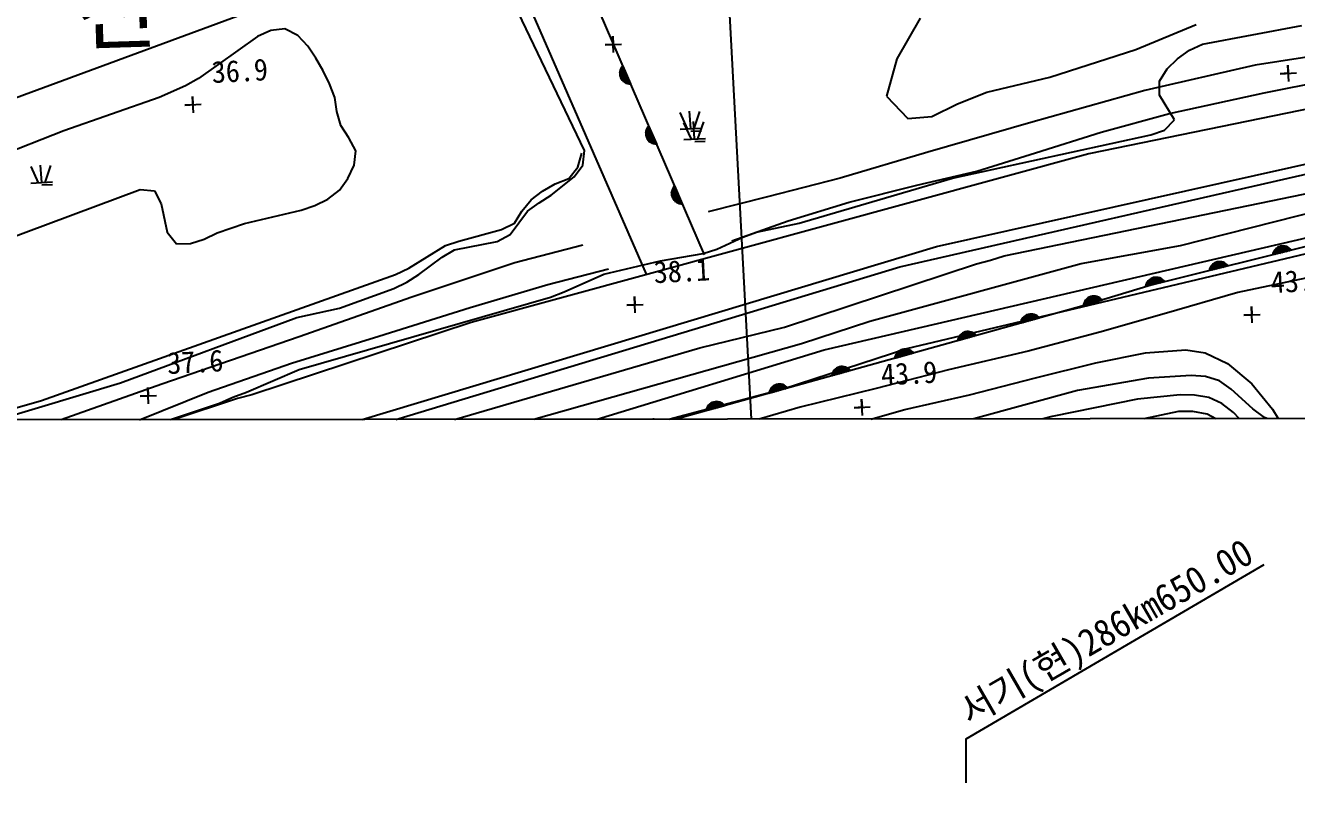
# Model space of a CAD drawing. Header units: millimetres. Extents: x 18534 to 19330, y 1103 to 1810.
# Drawn here: x 18887.3 to 19004.1, y 1362.6 to 1434.4 of the extents above; entities that cross this region are included whole.
import ezdxf
from ezdxf.enums import TextEntityAlignment as Align
from ezdxf.xclip import XClip

# ---------------------------------------------------------------- set-up
doc = ezdxf.new("R2010")
doc.units = ezdxf.units.MM
doc.header["$LTSCALE"] = 10
doc.header["$MEASUREMENT"] = 0
doc.header["$XCLIPFRAME"] = 2
doc.layers.add('TX-PAPR', color=2, linetype='Continuous', plot=False)
for name, color, linetype in [('TZ-BASE', 253, 'Continuous'), ('TZ-LEAL', 1, 'Continuous'), ('TZ-LEAT', 3, 'Continuous')]:
    doc.layers.add(name, color=color, linetype=linetype)
doc.styles.add('GHS', font='GulimChe.ttf')
doc.styles.add('GUL', font='GulimChe.ttf')
doc.styles.get("Standard").update_dxf_attribs({"font": 'GulimChe.ttf'})

# ---------------------------------------------------------------- blocks, each defined once
blk = doc.blocks.new('JD-FGHFH5FN')
at = {"layer": 'TZ-BASE'}
for p, q in [((323.97, 143.96), (342.56, -205.9)), ((300.29, -2.49, 37.75), (325.94, -61.38, 37.75)), ((204.82, -68.41, 1.89), (318.11, -26.69, 1.89)), ((318.14, -29.12, 37.75), (331.29, -59.6, 37.75)), ((320.29, -50.02, 36.99), (312.8, -34.41, 36.99)), ((351.13, -37.86, 36.99), (348.98, -41.59, 36.99)), ((426.56, -38.03, 37.99), (366.63, -50.31, 37.99)), ((370.94, -40.74, 36.99), (376.49, -38.43, 36.99)), ((377.08, -40.25, 37.99), (386.2, -38.53, 37.99)), ((290.25, -39.53, 36.99), (284.81, -43.41, 36.99)), ((291.45, -39, 36.99), (290.25, -39.53, 36.99)), ((292.76, -38.85, 36.99), (291.45, -39, 36.99)), ((293.93, -39.45, 36.99), (292.76, -38.85, 36.99)), ((294.85, -40.42, 36.99), (293.93, -39.45, 36.99)), ((322.88, -39.52, 37.91), (322.92, -40.27, 37.91)), ((322.96, -41.02, 37.91), (322.88, -39.52, 37.91)), ((295.6, -41.53, 36.99), (294.85, -40.42, 36.99)), ((322.17, -40.31, 37.91), (323.67, -40.23, 37.91)), ((322.92, -40.27, 37.91), (322.17, -40.31, 37.91)), ((363.03, -43.28, 36.99), (370.94, -40.74, 36.99)), ((374.77, -41.58, 37.99), (375.88, -40.79, 37.99)), ((375.88, -40.79, 37.99), (377.08, -40.25, 37.99)), ((393.97, -40.28, 37.43), (381.91, -42.18, 37.43)), ((296.26, -42.68, 36.99), (295.6, -41.53, 36.99)), ((348.98, -41.59, 36.99), (348.03, -45.01, 36.99)), ((373.81, -42.5, 37.99), (374.77, -41.58, 37.99)), ((296.84, -43.88, 36.99), (296.26, -42.68, 36.99)), ((323.53, -42.89, 37.75), (323.77, -42.29, 37.75)), ((323.53, -42.87, 37.75), (324.18, -43.13, 37.75)), ((323.53, -43.04, 37.75), (324.27, -43.33, 37.75)), ((323.55, -42.72, 37.75), (324.1, -42.94, 37.75)), ((323.57, -43.2, 37.75), (323.88, -42.42, 37.75)), ((323.57, -43.21, 37.75), (324.35, -43.52, 37.75)), ((323.59, -42.58, 37.75), (324.01, -42.74, 37.75)), ((323.65, -43.4, 37.75), (323.96, -42.62, 37.75)), ((323.66, -42.44, 37.75), (323.93, -42.55, 37.75)), ((323.75, -42.31, 37.75), (323.85, -42.35, 37.75)), ((323.75, -43.55, 37.75), (324.04, -42.81, 37.75)), ((323.8, -42.25, 37.75), (324.52, -43.9, 37.75)), ((323.87, -43.67, 37.75), (324.13, -43.01, 37.75)), ((323.99, -43.76, 37.75), (324.21, -43.2, 37.75)), ((381.91, -42.18, 37.43), (371.76, -44.51, 37.43)), ((373.11, -43.63, 37.99), (373.81, -42.5, 37.99)), ((384.2, -42.96, 38.08), (385.7, -42.88, 38.08)), ((384.95, -42.92, 38.08), (384.2, -42.96, 38.08)), ((384.91, -42.17, 38.08), (384.95, -42.92, 38.08)), ((384.99, -43.67, 38.08), (384.91, -42.17, 38.08)), ((283.62, -44.08, 36.99), (281.21, -45.15, 36.99)), ((284.81, -43.41, 36.99), (283.62, -44.08, 36.99)), ((297.34, -45.13, 36.99), (296.84, -43.88, 36.99)), ((323.65, -43.4, 37.75), (324.43, -43.72, 37.75)), ((323.83, -43.64, 37.75), (324.5, -43.9, 37.75)), ((324.13, -43.83, 37.75), (324.3, -43.4, 37.75)), ((324.27, -43.88, 37.75), (324.38, -43.59, 37.75)), ((324.42, -43.9, 37.75), (324.46, -43.79, 37.75)), ((357.26, -44.64, 36.99), (363.03, -43.28, 36.99)), ((373.13, -44.94, 37.99), (373.11, -43.63, 37.99)), ((382.73, -44.72, 37.84), (388.59, -43.54, 37.84)), ((281.21, -45.15, 36.99), (272.45, -48.22, 36.99)), ((284.26, -45.06, 36.92), (284.3, -45.81, 36.92)), ((284.34, -46.56, 36.92), (284.26, -45.06, 36.92)), ((297.53, -46.44, 36.99), (297.34, -45.13, 36.99)), ((348.03, -45.01, 36.99), (350.01, -47.07, 36.99)), ((354.55, -45.72, 36.99), (357.26, -44.64, 36.99)), ((358.84, -59.69, 39.99), (430.48, -44.92, 39.99)), ((371.76, -44.51, 37.43), (361.29, -47.44, 37.43)), ((374.5, -47.2, 37.99), (373.13, -44.94, 37.99)), ((374.05, -46.6, 37.84), (382.73, -44.72, 37.84)), ((283.55, -45.85, 36.92), (285.05, -45.77, 36.92)), ((284.3, -45.81, 36.92), (283.55, -45.85, 36.92)), ((297.89, -47.73, 36.99), (297.53, -46.44, 36.99)), ((329.04, -46.52, 37.14), (329.73, -48.02, 37.14)), ((330.05, -48, 37.14), (329.94, -46.4, 37.14)), ((330.36, -47.99, 37.14), (330.89, -46.44, 37.14)), ((349.25, -60.69, 41), (413.01, -46.14, 41)), ((352.19, -46.88, 36.99), (354.55, -45.72, 36.99)), ((367.77, -48.33, 37.84), (374.05, -46.6, 37.84)), ((298.64, -48.84, 36.99), (297.89, -47.73, 36.99)), ((325.91, -48.4, 37.75), (326.15, -47.8, 37.75)), ((326.12, -47.82, 37.75), (326.22, -47.86, 37.75)), ((326.18, -47.76, 37.75), (326.89, -49.41, 37.75)), ((329.39, -47.47, 37.38), (330.08, -48.97, 37.38)), ((330.4, -48.95, 37.38), (330.29, -47.35, 37.38)), ((330.71, -48.94, 37.38), (331.24, -47.39, 37.38)), ((350.01, -47.07, 36.99), (352.19, -46.88, 36.99)), ((361.29, -47.44, 37.43), (351.82, -50.18, 37.43)), ((352.64, -58.82, 36.99), (406.01, -46.92, 36.99)), ((373.58, -48.16, 37.99), (374.5, -47.2, 37.99)), ((272.45, -48.22, 36.99), (262.2, -52.23, 36.99)), ((299.27, -50.04, 36.99), (298.64, -48.84, 36.99)), ((325.91, -48.38, 37.75), (326.56, -48.64, 37.75)), ((325.91, -48.54, 37.75), (326.64, -48.83, 37.75)), ((325.93, -48.23, 37.75), (326.47, -48.45, 37.75)), ((325.94, -48.71, 37.75), (326.25, -47.93, 37.75)), ((325.95, -48.72, 37.75), (326.73, -49.03, 37.75)), ((325.97, -48.08, 37.75), (326.39, -48.25, 37.75)), ((326.03, -48.91, 37.75), (326.34, -48.13, 37.75)), ((326.03, -48.91, 37.75), (326.81, -49.22, 37.75)), ((326.04, -47.95, 37.75), (326.31, -48.06, 37.75)), ((326.13, -49.06, 37.75), (326.42, -48.32, 37.75)), ((326.24, -49.18, 37.75), (326.51, -48.52, 37.75)), ((326.37, -49.27, 37.75), (326.59, -48.71, 37.75)), ((326.5, -49.34, 37.75), (326.67, -48.91, 37.75)), ((329.06, -48.06, 37.14), (331.04, -47.95, 37.14)), ((329.4, -49, 37.38), (331.39, -48.9, 37.38)), ((330.06, -48.23, 37.14), (331.03, -48.2, 37.14)), ((354.1, -52.54, 37.99), (372.32, -48.57, 37.99)), ((361.72, -50.22, 37.84), (367.77, -48.33, 37.84)), ((372.32, -48.57, 37.99), (373.58, -48.16, 37.99)), ((299.11, -51.36, 36.99), (299.27, -50.04, 36.99)), ((320.13, -51.35, 36.99), (320.29, -50.02, 36.99)), ((326.21, -49.15, 37.75), (326.88, -49.41, 37.75)), ((326.65, -49.38, 37.75), (326.76, -49.1, 37.75)), ((326.8, -49.41, 37.75), (326.84, -49.3, 37.75)), ((330.41, -49.18, 37.38), (331.38, -49.15, 37.38)), ((351.82, -50.18, 37.43), (343.77, -52.56, 37.43)), ((356.32, -51.91, 37.84), (361.72, -50.22, 37.84)), ((270.41, -52.95, 36.79), (270.3, -51.35, 36.79)), ((270.72, -52.94, 36.79), (271.25, -51.39, 36.79)), ((298.55, -52.57, 36.99), (299.11, -51.36, 36.99)), ((366.63, -50.31, 37.99), (309.88, -65.82, 37.99)), ((319.34, -52.43, 36.99), (320.13, -51.35, 36.99)), ((319.67, -51.54, 39.99), (320.05, -50.25, 39.99)), ((269.4, -51.47, 36.79), (270.09, -52.97, 36.79)), ((317.23, -54.11, 36.99), (319.34, -52.43, 36.99)), ((318.84, -52.58, 39.99), (319.67, -51.54, 39.99)), ((343.77, -52.56, 37.43), (337.1, -54.26, 37.43)), ((340, -56.68, 37.99), (354.1, -52.54, 37.99)), ((350.81, -53.21, 37.84), (356.32, -51.91, 37.84)), ((266.9, -58.28, 36.99), (279.44, -53.6, 36.99)), ((269.41, -53.01, 36.79), (271.4, -52.9, 36.79)), ((270.42, -53.18, 36.79), (271.39, -53.15, 36.79)), ((279.44, -53.6, 36.99), (280.76, -53.72, 36.99)), ((280.76, -53.72, 36.99), (281.38, -54.92, 36.99)), ((296.7, -54.49, 36.99), (297.76, -53.66, 36.99)), ((297.76, -53.66, 36.99), (298.55, -52.57, 36.99)), ((316.43, -53.74, 39.99), (317.59, -53.08, 39.99)), ((317.59, -53.08, 39.99), (318.84, -52.58, 39.99)), ((328.28, -53.91, 37.75), (328.52, -53.3, 37.75)), ((328.32, -54.22, 37.75), (328.63, -53.44, 37.75)), ((328.35, -53.59, 37.75), (328.77, -53.76, 37.75)), ((328.4, -54.42, 37.75), (328.71, -53.64, 37.75)), ((328.41, -53.46, 37.75), (328.68, -53.56, 37.75)), ((328.5, -53.33, 37.75), (328.6, -53.37, 37.75)), ((328.56, -53.27, 37.75), (329.27, -54.92, 37.75)), ((342.32, -68.32, 41.99), (407.32, -53.23, 41.99)), ((344.61, -54.76, 37.84), (350.81, -53.21, 37.84)), ((295.5, -55.07, 36.99), (296.7, -54.49, 36.99)), ((314.54, -55.58, 39.99), (315.37, -54.53, 39.99)), ((315.06, -55.6, 36.99), (316.12, -54.81, 36.99)), ((315.37, -54.53, 39.99), (316.43, -53.74, 39.99)), ((316.12, -54.81, 36.99), (317.23, -54.11, 36.99)), ((328.28, -53.89, 37.75), (328.94, -54.15, 37.75)), ((328.29, -54.05, 37.75), (329.02, -54.34, 37.75)), ((328.31, -53.74, 37.75), (328.85, -53.95, 37.75)), ((328.32, -54.23, 37.75), (329.1, -54.54, 37.75)), ((328.41, -54.42, 37.75), (329.19, -54.73, 37.75)), ((328.51, -54.57, 37.75), (328.8, -53.83, 37.75)), ((328.59, -54.66, 37.75), (329.26, -54.92, 37.75)), ((328.62, -54.69, 37.75), (328.88, -54.03, 37.75)), ((328.75, -54.78, 37.75), (328.97, -54.22, 37.75)), ((328.88, -54.85, 37.75), (329.05, -54.42, 37.75)), ((329.02, -54.89, 37.75), (329.14, -54.61, 37.75)), ((329.17, -54.92, 37.75), (329.22, -54.81, 37.75)), ((337.1, -54.26, 37.43), (331.64, -55.65, 37.43)), ((338.99, -56.46, 37.84), (344.61, -54.76, 37.84)), ((281.38, -54.92, 36.99), (281.94, -57.52, 36.99)), ((289.05, -56.72, 36.99), (294.25, -55.48, 36.99)), ((294.25, -55.48, 36.99), (295.5, -55.07, 36.99)), ((313.45, -57.74, 36.99), (315.06, -55.6, 36.99)), ((313.85, -56.7, 39.99), (314.54, -55.58, 39.99)), ((375.06, -58.75, 41), (387.97, -55.45, 41)), ((286.54, -57.58, 36.99), (289.05, -56.72, 36.99)), ((312.65, -57.28, 39.99), (313.85, -56.7, 39.99)), ((333.82, -58.31, 37.84), (338.99, -56.46, 37.84)), ((336.09, -57.51, 37.99), (340, -56.68, 37.99)), ((281.94, -57.52, 36.99), (282.78, -58.58, 36.99)), ((284.09, -58.56, 36.99), (285.34, -58.16, 36.99)), ((285.34, -58.16, 36.99), (286.54, -57.58, 36.99)), ((307.5, -58.74, 39.99), (308.75, -58.34, 39.99)), ((308.34, -59.15, 36.99), (312.25, -58.36, 36.99)), ((308.75, -58.34, 39.99), (312.65, -57.28, 39.99)), ((312.25, -58.36, 36.99), (313.45, -57.74, 36.99)), ((332.44, -59.08, 37.99), (334.84, -57.96, 37.99)), ((334.84, -57.96, 37.99), (336.09, -57.51, 37.99)), ((349.89, -68.2, 42.99), (392.82, -57.99, 42.99)), ((282.78, -58.58, 36.99), (284.09, -58.56, 36.99)), ((284.97, -79.21, 36.99), (352.64, -58.82, 36.99)), ((304.13, -60.82, 39.99), (307.5, -58.74, 39.99)), ((307.19, -59.81, 36.99), (308.34, -59.15, 36.99)), ((320.12, -58.7, 37.29), (313.88, -60.34, 37.29)), ((327.27, -60.14, 37.99), (331.18, -59.48, 37.99)), ((331.18, -59.48, 37.99), (332.44, -59.08, 37.99)), ((365.93, -60.38, 41), (375.06, -58.75, 41)), ((387.95, -58.51, 42.99), (372.34, -62.37, 42.99)), ((383.87, -58.98, 42.99), (383.5, -59.6, 42.99)), ((385.25, -59.18, 42.99), (383.5, -59.61, 42.99)), ((383.52, -59.52, 42.99), (383.62, -59.58, 42.99)), ((383.57, -59.37, 42.99), (383.83, -59.53, 42.99)), ((383.64, -59.24, 42.99), (384.03, -59.48, 42.99)), ((384.13, -58.84, 42.99), (383.7, -59.56, 42.99)), ((383.73, -59.12, 42.99), (384.24, -59.43, 42.99)), ((383.84, -59.01, 42.99), (384.44, -59.38, 42.99)), ((384.34, -58.79, 42.99), (383.9, -59.51, 42.99)), ((383.97, -58.92, 42.99), (384.65, -59.33, 42.99)), ((384.52, -58.79, 42.99), (384.11, -59.46, 42.99)), ((384.14, -58.84, 42.99), (384.86, -59.28, 42.99)), ((384.68, -58.81, 42.99), (384.32, -59.41, 42.99)), ((384.35, -58.79, 42.99), (385.06, -59.23, 42.99)), ((384.83, -58.86, 42.99), (384.52, -59.36, 42.99)), ((384.66, -58.81, 42.99), (385.22, -59.14, 42.99)), ((384.96, -58.92, 42.99), (384.73, -59.31, 42.99)), ((385.08, -59.01, 42.99), (384.93, -59.26, 42.99)), ((385.19, -59.12, 42.99), (385.14, -59.21, 42.99)), ((296.98, -76.53, 41), (349.25, -60.69, 41)), ((313.88, -60.34, 37.29), (304.42, -63.48, 37.29)), ((305.07, -61.4, 36.99), (307.19, -59.81, 36.99)), ((322.07, -61.38, 37.99), (327.27, -60.14, 37.99)), ((338.67, -66.25, 39.99), (356.29, -60.42, 39.99)), ((346.49, -65.68, 41), (365.93, -60.38, 41)), ((356.29, -60.42, 39.99), (357.59, -60.1, 39.99)), ((357.59, -60.1, 39.99), (358.84, -59.69, 39.99)), ((378.05, -60.42, 42.99), (377.67, -61.04, 42.99)), ((379.42, -60.62, 42.99), (377.67, -61.05, 42.99)), ((377.81, -60.68, 42.99), (378.21, -60.92, 42.99)), ((378.31, -60.28, 42.99), (377.87, -61, 42.99)), ((377.9, -60.56, 42.99), (378.41, -60.87, 42.99)), ((378.01, -60.45, 42.99), (378.62, -60.82, 42.99)), ((378.51, -60.23, 42.99), (378.08, -60.95, 42.99)), ((378.15, -60.36, 42.99), (378.83, -60.77, 42.99)), ((378.69, -60.23, 42.99), (378.28, -60.9, 42.99)), ((378.31, -60.28, 42.99), (379.03, -60.72, 42.99)), ((378.85, -60.25, 42.99), (378.49, -60.85, 42.99)), ((378.52, -60.23, 42.99), (379.24, -60.67, 42.99)), ((379, -60.3, 42.99), (378.7, -60.8, 42.99)), ((378.83, -60.24, 42.99), (379.39, -60.58, 42.99)), ((379.14, -60.36, 42.99), (378.9, -60.75, 42.99)), ((379.26, -60.45, 42.99), (379.11, -60.7, 42.99)), ((379.37, -60.56, 42.99), (379.31, -60.65, 42.99)), ((270.4, -72.98, 39.99), (302.93, -61.4, 39.99)), ((302.93, -61.4, 39.99), (304.13, -60.82, 39.99)), ((303.96, -62.1, 36.99), (305.07, -61.4, 36.99)), ((316.91, -62.31, 37.29), (322.49, -60.88, 37.29)), ((318.41, -62.99, 37.99), (322.07, -61.38, 37.99)), ((372.22, -61.86, 42.99), (371.85, -62.48, 42.99)), ((372.48, -61.72, 42.99), (372.05, -62.44, 42.99)), ((372.19, -61.89, 42.99), (372.79, -62.26, 42.99)), ((372.69, -61.67, 42.99), (372.25, -62.39, 42.99)), ((372.32, -61.8, 42.99), (373, -62.21, 42.99)), ((372.87, -61.67, 42.99), (372.46, -62.34, 42.99)), ((372.49, -61.72, 42.99), (373.21, -62.16, 42.99)), ((373.03, -61.69, 42.99), (372.67, -62.29, 42.99)), ((372.7, -61.67, 42.99), (373.41, -62.1, 42.99)), ((373.18, -61.73, 42.99), (372.87, -62.24, 42.99)), ((373.01, -61.68, 42.99), (373.57, -62.02, 42.99)), ((373.31, -61.8, 42.99), (373.08, -62.19, 42.99)), ((373.43, -61.89, 42.99), (373.28, -62.14, 42.99)), ((377.69, -60.96, 42.99), (377.8, -61.02, 42.99)), ((377.74, -60.81, 42.99), (378, -60.97, 42.99)), ((387.73, -61.5, 38.06), (380.31, -63.06, 38.06)), ((297.76, -64.49, 36.99), (302.76, -62.68, 36.99)), ((302.76, -62.68, 36.99), (303.96, -62.1, 36.99)), ((309.77, -64.43, 37.29), (316.91, -62.31, 37.29)), ((317.17, -63.49, 37.99), (318.41, -62.99, 37.99)), ((372.34, -62.37, 42.99), (365.99, -64.32, 42.99)), ((373.6, -62.06, 42.99), (371.85, -62.49, 42.99)), ((371.87, -62.4, 42.99), (371.97, -62.46, 42.99)), ((371.92, -62.25, 42.99), (372.18, -62.41, 42.99)), ((371.99, -62.12, 42.99), (372.38, -62.36, 42.99)), ((372.08, -62, 42.99), (372.59, -62.31, 42.99)), ((373.54, -62, 42.99), (373.49, -62.09, 42.99)), ((380.31, -63.06, 38.06), (373.56, -65.03, 38.06)), ((294.06, -70.13, 37.99), (317.17, -63.49, 37.99)), ((304.42, -63.48, 37.29), (294.07, -67.14, 37.29)), ((324.16, -64.23, 38.06), (325.66, -64.15, 38.06)), ((324.91, -64.19, 38.06), (324.16, -64.23, 38.06)), ((324.87, -63.44, 38.06), (324.91, -64.19, 38.06)), ((324.95, -64.94, 38.06), (324.87, -63.44, 38.06)), ((366.46, -63.63, 42.99), (366.12, -64.27, 42.99)), ((367.84, -63.75, 42.99), (366.12, -64.28, 42.99)), ((366.13, -64.18, 42.99), (366.24, -64.24, 42.99)), ((366.17, -64.04, 42.99), (366.44, -64.18, 42.99)), ((366.24, -63.9, 42.99), (366.65, -64.12, 42.99)), ((366.71, -63.47, 42.99), (366.32, -64.22, 42.99)), ((366.32, -63.77, 42.99), (366.85, -64.05, 42.99)), ((366.42, -63.66, 42.99), (367.05, -63.99, 42.99)), ((366.91, -63.41, 42.99), (366.52, -64.16, 42.99)), ((366.55, -63.56, 42.99), (367.25, -63.93, 42.99)), ((366.71, -63.47, 42.99), (367.46, -63.87, 42.99)), ((367.09, -63.4, 42.99), (366.72, -64.09, 42.99)), ((367.25, -63.41, 42.99), (366.92, -64.03, 42.99)), ((366.92, -63.41, 42.99), (367.66, -63.81, 42.99)), ((367.4, -63.45, 42.99), (367.13, -63.97, 42.99)), ((367.23, -63.41, 42.99), (367.81, -63.71, 42.99)), ((367.54, -63.51, 42.99), (367.33, -63.91, 42.99)), ((367.67, -63.59, 42.99), (367.53, -63.84, 42.99)), ((367.79, -63.69, 42.99), (367.74, -63.78, 42.99)), ((277.64, -71.35, 36.99), (293.85, -65.36, 36.99)), ((293.85, -65.36, 36.99), (297.76, -64.49, 36.99)), ((301.39, -67.08, 37.29), (309.77, -64.43, 37.29)), ((365.99, -64.32, 42.99), (306.73, -80.82, 42.99)), ((360.7, -65.25, 42.99), (360.34, -65.88, 42.99)), ((362.07, -65.41, 42.99), (360.34, -65.89, 42.99)), ((360.95, -65.1, 42.99), (360.54, -65.84, 42.99)), ((360.55, -65.39, 42.99), (361.08, -65.69, 42.99)), ((360.66, -65.28, 42.99), (361.28, -65.63, 42.99)), ((361.16, -65.05, 42.99), (360.74, -65.78, 42.99)), ((360.79, -65.18, 42.99), (361.48, -65.57, 42.99)), ((361.33, -65.04, 42.99), (360.95, -65.72, 42.99)), ((360.96, -65.1, 42.99), (361.69, -65.52, 42.99)), ((361.5, -65.05, 42.99), (361.15, -65.67, 42.99)), ((361.16, -65.05, 42.99), (361.89, -65.46, 42.99)), ((361.65, -65.1, 42.99), (361.36, -65.61, 42.99)), ((361.47, -65.05, 42.99), (362.04, -65.37, 42.99)), ((361.78, -65.16, 42.99), (361.56, -65.55, 42.99)), ((361.91, -65.24, 42.99), (361.76, -65.49, 42.99)), ((362.02, -65.35, 42.99), (361.97, -65.44, 42.99)), ((373.56, -65.03, 38.06), (367.63, -66.7, 38.06)), ((380.86, -65.15, 43.9), (382.36, -65.07, 43.9)), ((381.61, -65.11, 43.9), (380.86, -65.15, 43.9)), ((381.57, -64.36, 43.9), (381.61, -65.11, 43.9)), ((381.65, -65.86, 43.9), (381.57, -64.36, 43.9)), ((309.88, -65.82, 37.99), (289.71, -72.47, 37.99)), ((330.87, -68.13, 39.99), (338.67, -66.25, 39.99)), ((340.23, -67.75, 41), (346.49, -65.68, 41)), ((360.36, -65.8, 42.99), (360.46, -65.86, 42.99)), ((360.4, -65.65, 42.99), (360.67, -65.8, 42.99)), ((360.47, -65.52, 42.99), (360.87, -65.74, 42.99)), ((294.07, -67.14, 37.29), (281.43, -71.48, 37.29)), ((293.35, -69.54, 37.29), (301.39, -67.08, 37.29)), ((354.92, -66.86, 42.99), (354.56, -67.49, 42.99)), ((356.29, -67.02, 42.99), (354.56, -67.5, 42.99)), ((354.58, -67.41, 42.99), (354.68, -67.47, 42.99)), ((354.62, -67.26, 42.99), (354.89, -67.41, 42.99)), ((354.69, -67.13, 42.99), (355.09, -67.35, 42.99)), ((355.17, -66.71, 42.99), (354.76, -67.45, 42.99)), ((354.77, -67, 42.99), (355.3, -67.3, 42.99)), ((354.88, -66.89, 42.99), (355.5, -67.24, 42.99)), ((355.38, -66.66, 42.99), (354.96, -67.39, 42.99)), ((355.01, -66.79, 42.99), (355.7, -67.18, 42.99)), ((355.55, -66.65, 42.99), (355.17, -67.33, 42.99)), ((355.18, -66.71, 42.99), (355.91, -67.13, 42.99)), ((355.72, -66.66, 42.99), (355.37, -67.27, 42.99)), ((355.38, -66.66, 42.99), (356.11, -67.07, 42.99)), ((355.87, -66.71, 42.99), (355.58, -67.22, 42.99)), ((355.69, -66.66, 42.99), (356.26, -66.98, 42.99)), ((356, -66.77, 42.99), (355.78, -67.16, 42.99)), ((356.13, -66.85, 42.99), (355.98, -67.1, 42.99)), ((356.24, -66.96, 42.99), (356.19, -67.05, 42.99)), ((367.63, -66.7, 38.06), (361.05, -68.44, 38.06)), ((292.69, -83.51, 41.99), (342.32, -68.32, 41.99)), ((303.97, -75.99, 39.99), (330.87, -68.13, 39.99)), ((307.99, -76.87, 41), (340.23, -67.75, 41)), ((338.53, -71.91, 42.99), (349.89, -68.2, 42.99)), ((349.14, -68.47, 42.99), (348.78, -69.1, 42.99)), ((350.51, -68.63, 42.99), (348.78, -69.11, 42.99)), ((348.84, -68.87, 42.99), (349.11, -69.02, 42.99)), ((348.91, -68.74, 42.99), (349.31, -68.96, 42.99)), ((349.39, -68.32, 42.99), (348.98, -69.06, 42.99)), ((348.99, -68.61, 42.99), (349.52, -68.91, 42.99)), ((349.1, -68.5, 42.99), (349.72, -68.85, 42.99)), ((349.6, -68.27, 42.99), (349.18, -69, 42.99)), ((349.23, -68.4, 42.99), (349.92, -68.79, 42.99)), ((349.77, -68.26, 42.99), (349.39, -68.94, 42.99)), ((349.4, -68.32, 42.99), (350.13, -68.73, 42.99)), ((349.94, -68.27, 42.99), (349.59, -68.88, 42.99)), ((349.6, -68.27, 42.99), (350.33, -68.68, 42.99)), ((350.09, -68.32, 42.99), (349.8, -68.83, 42.99)), ((349.91, -68.27, 42.99), (350.48, -68.59, 42.99)), ((350.22, -68.38, 42.99), (350, -68.77, 42.99)), ((350.35, -68.46, 42.99), (350.2, -68.71, 42.99)), ((350.46, -68.57, 42.99), (350.41, -68.66, 42.99)), ((361.05, -68.44, 38.06), (353.72, -70.17, 38.06)), ((367.27, -69.52, 43.45), (371.84, -68.61, 43.45)), ((371.84, -68.61, 43.45), (375.55, -68.32, 43.45)), ((375.55, -68.32, 43.45), (377.31, -68.59, 43.45)), ((377.31, -68.59, 43.45), (379.37, -69.59, 43.45)), ((285.71, -72.21, 37.29), (293.35, -69.54, 37.29)), ((343.36, -70.08, 42.99), (343, -70.71, 42.99)), ((343.61, -69.93, 42.99), (343.2, -70.66, 42.99)), ((343.82, -69.88, 42.99), (343.4, -70.61, 42.99)), ((343.45, -70.01, 42.99), (344.14, -70.4, 42.99)), ((343.99, -69.87, 42.99), (343.61, -70.55, 42.99)), ((343.62, -69.93, 42.99), (344.35, -70.34, 42.99)), ((344.16, -69.88, 42.99), (343.81, -70.49, 42.99)), ((343.82, -69.88, 42.99), (344.55, -70.29, 42.99)), ((344.31, -69.93, 42.99), (344.02, -70.44, 42.99)), ((344.13, -69.88, 42.99), (344.7, -70.2, 42.99)), ((344.44, -69.99, 42.99), (344.22, -70.38, 42.99)), ((344.57, -70.07, 42.99), (344.42, -70.32, 42.99)), ((348.8, -69.02, 42.99), (348.9, -69.08, 42.99)), ((361.73, -70.91, 43.45), (367.27, -69.52, 43.45)), ((379.37, -69.59, 43.45), (381.6, -71.46, 43.45)), ((289.21, -72.23, 37.99), (294.06, -70.13, 37.99)), ((344.73, -70.24, 42.99), (343, -70.72, 42.99)), ((343.02, -70.63, 42.99), (343.12, -70.69, 42.99)), ((343.06, -70.48, 42.99), (343.33, -70.63, 42.99)), ((343.13, -70.34, 42.99), (343.53, -70.57, 42.99)), ((343.21, -70.22, 42.99), (343.74, -70.52, 42.99)), ((343.32, -70.11, 42.99), (343.94, -70.46, 42.99)), ((344.68, -70.17, 42.99), (344.63, -70.27, 42.99)), ((353.72, -70.17, 38.06), (347.09, -71.87, 38.06)), ((355.66, -72.45, 43.45), (361.73, -70.91, 43.45)), ((372.1, -70.93, 42.99), (365.58, -72.05, 42.99)), ((376.03, -70.67, 42.99), (372.1, -70.93, 42.99)), ((377.35, -70.78, 42.99), (376.03, -70.67, 42.99)), ((378.64, -71.16, 42.99), (377.35, -70.78, 42.99)), ((379.72, -71.95, 42.99), (378.64, -71.16, 42.99)), ((253.39, -78.65, 36.99), (277.64, -71.35, 36.99)), ((281.43, -71.48, 37.29), (269.69, -75.64, 37.29)), ((276.37, -75.96, 37.29), (285.71, -72.21, 37.29)), ((280.15, -71.8, 37.64), (280.19, -72.55, 37.64)), ((280.23, -73.29, 37.64), (280.15, -71.8, 37.64)), ((287.96, -72.68, 37.99), (289.21, -72.23, 37.99)), ((315.15, -78.12, 42.99), (338.53, -71.91, 42.99)), ((337.58, -71.69, 42.99), (337.22, -72.32, 42.99)), ((338.95, -71.85, 42.99), (337.22, -72.33, 42.99)), ((337.24, -72.24, 42.99), (337.34, -72.3, 42.99)), ((337.28, -72.09, 42.99), (337.55, -72.24, 42.99)), ((337.35, -71.95, 42.99), (337.75, -72.18, 42.99)), ((337.83, -71.54, 42.99), (337.42, -72.27, 42.99)), ((337.43, -71.83, 42.99), (337.96, -72.13, 42.99)), ((337.54, -71.72, 42.99), (338.16, -72.07, 42.99)), ((338.04, -71.49, 42.99), (337.62, -72.22, 42.99)), ((337.67, -71.62, 42.99), (338.36, -72.01, 42.99)), ((338.21, -71.47, 42.99), (337.83, -72.16, 42.99)), ((337.84, -71.54, 42.99), (338.57, -71.95, 42.99)), ((338.38, -71.49, 42.99), (338.03, -72.1, 42.99)), ((338.04, -71.49, 42.99), (338.77, -71.9, 42.99)), ((338.52, -71.53, 42.99), (338.24, -72.05, 42.99)), ((338.35, -71.49, 42.99), (338.92, -71.81, 42.99)), ((338.66, -71.6, 42.99), (338.44, -71.99, 42.99)), ((338.79, -71.68, 42.99), (338.64, -71.93, 42.99)), ((338.9, -71.78, 42.99), (338.85, -71.88, 42.99)), ((347.09, -71.87, 38.06), (340.11, -73.58, 38.06)), ((365.58, -72.05, 42.99), (347.53, -77.02, 42.99)), ((381.69, -73.74, 42.99), (379.72, -71.95, 42.99)), ((381.6, -71.46, 43.45), (383.51, -73.79, 43.45)), ((258.85, -76.26, 39.99), (270.4, -72.98, 39.99)), ((262.8, -81.3, 37.99), (286.75, -73.22, 37.99)), ((288.41, -72.79, 37.99), (263.15, -81.24, 37.99)), ((279.45, -72.59, 37.64), (280.94, -72.51, 37.64)), ((280.19, -72.55, 37.64), (279.45, -72.59, 37.64)), ((286.75, -73.22, 37.99), (287.96, -72.68, 37.99)), ((289.71, -72.47, 37.99), (288.41, -72.79, 37.99)), ((331.8, -73.3, 42.99), (331.44, -73.93, 42.99)), ((333.17, -73.46, 42.99), (331.44, -73.94, 42.99)), ((331.57, -73.56, 42.99), (331.97, -73.79, 42.99)), ((332.05, -73.15, 42.99), (331.64, -73.88, 42.99)), ((331.65, -73.44, 42.99), (332.18, -73.73, 42.99)), ((331.76, -73.33, 42.99), (332.38, -73.68, 42.99)), ((332.26, -73.1, 42.99), (331.84, -73.83, 42.99)), ((331.89, -73.23, 42.99), (332.58, -73.62, 42.99)), ((332.43, -73.08, 42.99), (332.05, -73.77, 42.99)), ((332.06, -73.15, 42.99), (332.79, -73.56, 42.99)), ((332.6, -73.1, 42.99), (332.25, -73.71, 42.99)), ((332.26, -73.1, 42.99), (332.99, -73.51, 42.99)), ((332.74, -73.14, 42.99), (332.46, -73.66, 42.99)), ((332.57, -73.1, 42.99), (333.14, -73.42, 42.99)), ((332.88, -73.21, 42.99), (332.66, -73.6, 42.99)), ((333.01, -73.29, 42.99), (332.86, -73.54, 42.99)), ((333.12, -73.39, 42.99), (333.07, -73.49, 42.99)), ((340.11, -73.58, 38.06), (333.97, -75.39, 38.06)), ((345.05, -73.64, 43.9), (346.54, -73.56, 43.9)), ((345.75, -72.85, 43.9), (345.79, -73.6, 43.9)), ((345.83, -74.35, 43.9), (345.75, -72.85, 43.9)), ((349.72, -73.81, 43.45), (355.66, -72.45, 43.45)), ((371.09, -72.86, 41.99), (363.27, -74.44, 41.99)), ((375.02, -72.46, 41.99), (371.09, -72.86, 41.99)), ((376.33, -72.49, 41.99), (375.02, -72.46, 41.99)), ((377.65, -72.7, 41.99), (376.33, -72.49, 41.99)), ((378.86, -73.26, 41.99), (377.65, -72.7, 41.99)), ((379.91, -74.08, 41.99), (378.86, -73.26, 41.99)), ((326.65, -74.69, 42.99), (326.27, -75.38, 42.99)), ((331.46, -73.85, 42.99), (331.56, -73.91, 42.99)), ((331.5, -73.7, 42.99), (331.77, -73.85, 42.99)), ((363.27, -74.44, 41.99), (336.13, -81.87, 41.99)), ((343.36, -75.59, 43.45), (349.72, -73.81, 43.45)), ((345.79, -73.6, 43.9), (345.05, -73.64, 43.9)), ((374.86, -74, 40.99), (368.35, -75.35, 40.99)), ((376.18, -73.99, 40.99), (374.86, -74, 40.99)), ((377.5, -74.24, 40.99), (376.18, -73.99, 40.99)), ((378.67, -74.84, 40.99), (377.5, -74.24, 40.99)), ((380.83, -75.05, 41.99), (379.91, -74.08, 41.99)), ((382.78, -74.53, 42.99), (381.69, -73.74, 42.99)), ((383.9, -75.22, 42.99), (382.78, -74.53, 42.99)), ((383.51, -73.79, 43.45), (384.88, -76.14, 43.45))]:
    blk.add_line(p, q, dxfattribs=at)
for centre, start, end in [((324.5, -42.93, 37.75), 135.961, 270.7213), ((326.88, -48.44, 37.75), 135.961, 270.7213), ((329.26, -53.95, 37.75), 135.961, 270.7213), ((384.46, -59.76, 42.99), 36.4938, 171.2541), ((378.64, -61.2, 42.99), 36.4938, 171.2541), ((372.81, -62.64, 42.99), 36.4938, 171.2541), ((367.09, -64.37, 42.99), 39.6778, 174.438), ((361.31, -66.01, 42.99), 38.1816, 172.9418), ((355.53, -67.62, 42.99), 38.1816, 172.9418), ((349.75, -69.23, 42.99), 38.1816, 172.9418), ((343.97, -70.84, 42.99), 38.1816, 172.9418), ((338.19, -72.45, 42.99), 38.1816, 172.9418), ((332.41, -74.06, 42.99), 38.1816, 172.9418), ((326.63, -75.67, 42.99), 38.1816, 172.9418)]:
    blk.add_arc(centre, 0.975, start, end, dxfattribs=at)
for s, height, rotation, style, p in [('오  목  천', 6, 1.7987, 'GHS', (243.08, -41.16)), ('36.9', 2, 3.042, 'GUL', (286.08, -43.82, 39.98)), ('38.1', 2, 3.042, 'GUL', (326.69, -62.21, 39.98)), ('43.9', 2, 3.042, 'GUL', (383.39, -63.13, 39.98)), ('37.6', 2, 3.042, 'GUL', (281.98, -70.56, 39.98)), ('43.9', 2, 3.042, 'GUL', (347.58, -71.61, 39.98))]:
    blk.add_text(s, height=height, rotation=rotation, dxfattribs=dict(at, style=style)).set_placement(p)

msp = doc.modelspace()

# ---------------------------------------------------------------- linework, layer by layer
at = {"layer": 'TX-PAPR'}
msp.add_lwpolyline([(18618.3, 1547.97), (19318.3, 1548.61), (19318.44, 1398.61), (18618.44, 1397.97)], close=True, dxfattribs=at)
at = {"layer": 'TZ-LEAL'}
msp.add_lwpolyline([(19001.07, 1384.9), (18973.68, 1368.87), (18973.68, 1364.87)], dxfattribs=at)

# ---------------------------------------------------------------- block references
at = {"layer": 'TZ-BASE'}
ref = msp.add_blockref('JD-FGHFH5FN', (18618.37, 1472.97), dxfattribs=at)
XClip(ref).set_block_clipping_path([(-0.06892623, 74.9999684505), (699.9307781647, 75.6432796843), (700.0686306225, -74.3566569714), (0.06892623, -74.9999684505)])

# ---------------------------------------------------------------- texts
at = {"layer": 'TZ-LEAT'}
msp.add_text('서기(현)286km650.00', height=2.5, rotation=30, dxfattribs=at).set_placement((18987.18, 1377.66), align=Align.CENTER)

doc.saveas('drawing.dxf')
